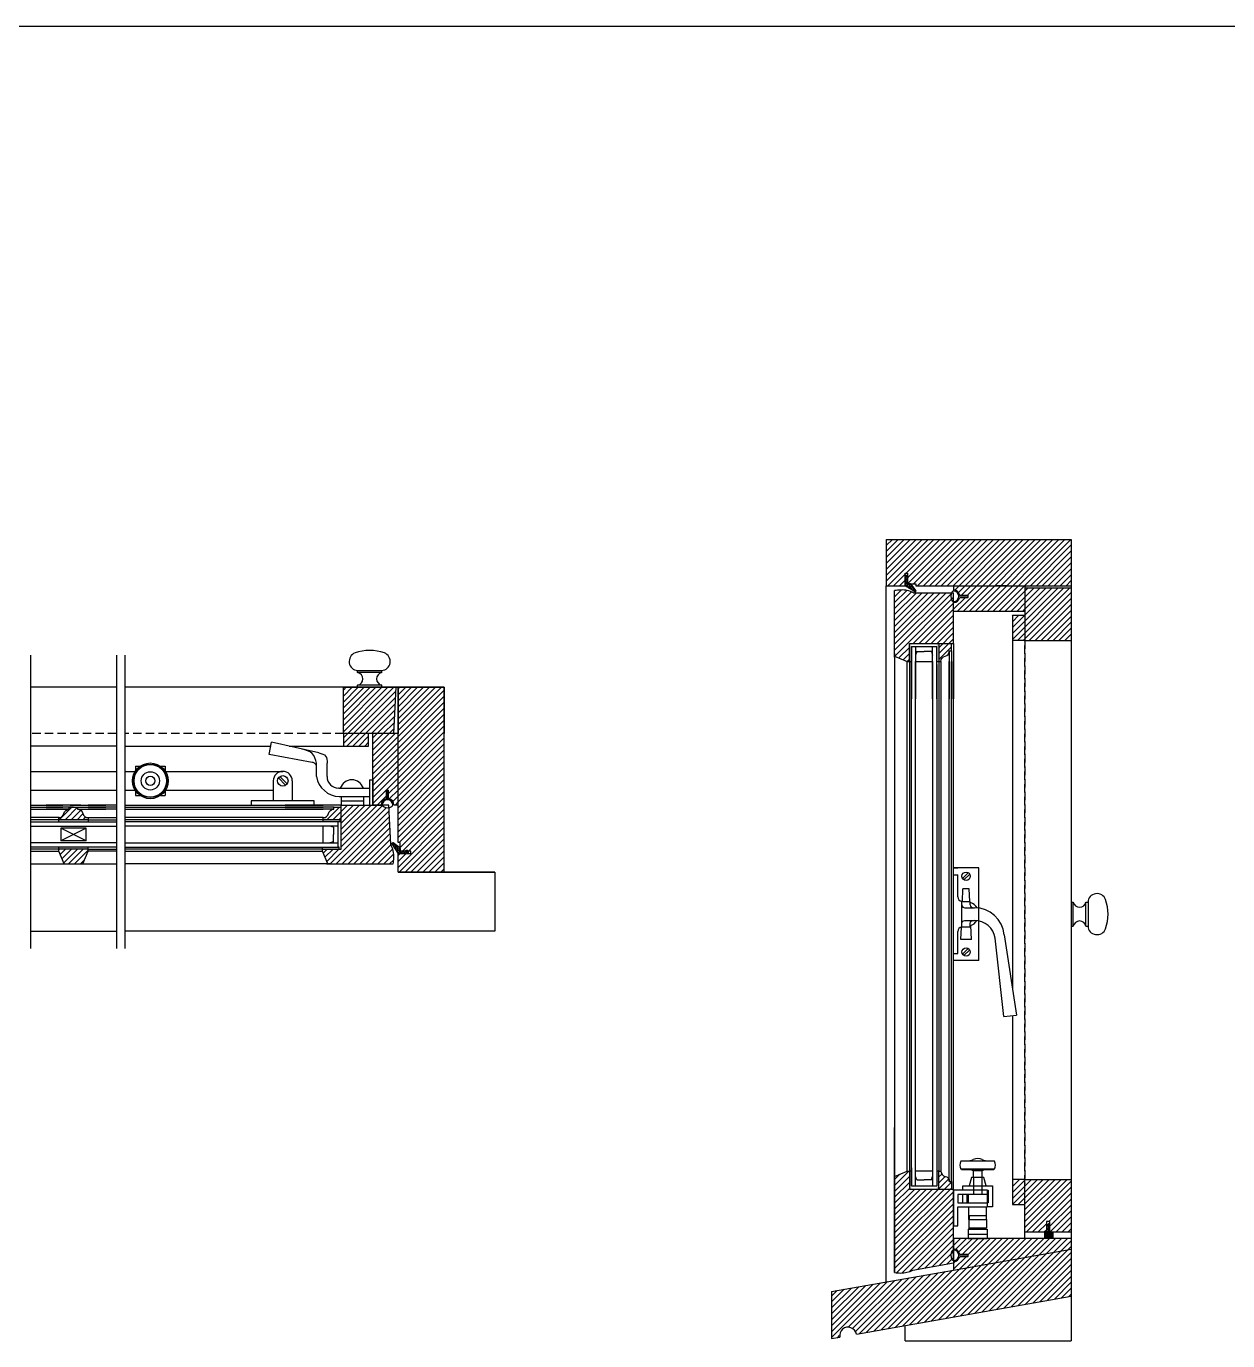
# Model space of a CAD drawing. Header units: inches. Extents: x 1985 to 11287, y 379 to 3234.
# Drawn here: x 8955.67 to 8991.39, y 1518.22 to 1557.3 of the extents above; entities that cross this region are included whole.
import ezdxf

# ---------------------------------------------------------------- set-up
doc = ezdxf.new("R2010")
doc.units = ezdxf.units.IN
doc.header["$MEASUREMENT"] = 0
doc.linetypes.add('HIDDEN', pattern=[0.375, 0.25, -0.125])
for name, color, linetype in [('glass 99', 6, 'CONTINUOUS'), ('glazing tape 99', 7, 'CONTINUOUS'), ('hardware 99', 94, 'CONTINUOUS'), ('hatch 99', 1, 'CONTINUOUS'), ('screen 99', 4, 'CONTINUOUS'), ('separation 99', 3, 'CONTINUOUS'), ('weatherstripping 99', 5, 'CONTINUOUS'), ('wood detail 99', 7, 'CONTINUOUS')]:
    doc.layers.add(name, color=color, linetype=linetype)
pattern_1 = [(45, (8568.73304, 1927.68147), (-0.088388348, 0.088388348), [])]

msp = doc.modelspace()

# ---------------------------------------------------------------- hatches: boundary and pattern name
at = {"layer": 'glazing tape 99'}
h = msp.add_hatch(color=256, dxfattribs=at)
h.paths.add_polyline_path([(8981.984291, 1538.415804), (8981.921791, 1538.415804), (8981.921791, 1538.951518), (8981.984291, 1538.951518)])
h.paths.add_polyline_path([(8982.796791, 1538.415804), (8982.734291, 1538.415804), (8982.734291, 1538.951518), (8982.796791, 1538.951518)])
h = msp.add_hatch(color=256, dxfattribs=at)
h.paths.add_polyline_path([(8957.505814, 1533.710935), (8956.630814, 1533.710935), (8956.630814, 1533.648435), (8957.505814, 1533.648435)])
h.paths.add_polyline_path([(8957.505814, 1532.898435), (8956.630814, 1532.898435), (8956.630814, 1532.835935), (8957.505814, 1532.835935)])
h = msp.add_hatch(color=256, dxfattribs=at)
h.paths.add_polyline_path([(8964.995627, 1533.710935), (8964.495627, 1533.710935), (8964.495627, 1533.648435), (8964.937592, 1533.648435), (8964.995627, 1533.648435)])
h.paths.add_polyline_path([(8964.968827, 1532.898435), (8964.937592, 1532.898435), (8964.468827, 1532.898435), (8964.468827, 1532.835935), (8964.968827, 1532.835935)])
h = msp.add_hatch(color=256, dxfattribs=at)
h.paths.add_polyline_path([(8981.984291, 1523.265922), (8981.921791, 1523.265922), (8981.921791, 1522.730208), (8981.984291, 1522.730208)])
h.paths.add_polyline_path([(8982.796791, 1523.265922), (8982.734291, 1523.265922), (8982.734291, 1522.730208), (8982.796791, 1522.730208)])
at = {"layer": 'hatch 99'}
h = msp.add_hatch(dxfattribs=at)
h.set_pattern_fill('ANSI31', color=256, style=0)
h.set_pattern_definition(pattern_1)
h.paths.add_polyline_path([(8986.734291, 1542.040804), (8981.234291, 1542.040804), (8981.234291, 1540.665804), (8981.79684, 1540.665804), (8981.79684, 1541.040804), (8981.86684, 1541.040804), (8981.86684, 1540.728304), (8982.11684, 1540.728304), (8982.11684, 1540.665804), (8986.734291, 1540.665804)])
h.paths.add_polyline_path([(8985.359291, 1540.665804), (8983.234291, 1540.665804), (8983.234291, 1540.540804, -0.365977382), (8983.419169, 1540.384554), (8983.671791, 1540.384554), (8983.671791, 1540.322054), (8983.419169, 1540.322054, -0.365977382), (8983.234291, 1540.165804), (8983.234291, 1539.915804), (8985.359291, 1539.915804)])
h = msp.add_hatch(dxfattribs=at)
h.set_pattern_fill('ANSI31', color=256, style=0)
h.set_pattern_definition(pattern_1)
h.paths.add_polyline_path([(8983.234291, 1540.457113), (8982.046438, 1540.457113, 0.141972216), (8981.664095, 1540.539185, 0.035496617), (8981.484291, 1540.522118), (8981.484291, 1538.576518), (8981.859291, 1538.415804), (8981.921791, 1538.415804), (8981.921791, 1538.951518), (8983.234291, 1538.951518)])
h.paths.add_polyline_path([(8983.171791, 1538.951518), (8982.796791, 1538.951518), (8982.796791, 1538.415804), (8982.859291, 1538.415804, -0.375199902), (8982.984291, 1538.572054, 0.375199902), (8983.109291, 1538.728304), (8983.171791, 1538.728304)])
h = msp.add_hatch(dxfattribs=at)
h.set_pattern_fill('ANSI31', color=256, style=0)
h.set_pattern_definition(pattern_1)
h.paths.add_polyline_path([(8986.734291, 1540.603304), (8985.359291, 1540.603304), (8985.359291, 1539.040804), (8986.734291, 1539.040804)])
h.paths.add_polyline_path([(8985.359291, 1539.790804), (8984.984291, 1539.790804), (8984.984291, 1539.040804), (8985.359291, 1539.040804)])
h = msp.add_hatch(dxfattribs=at)
h.set_pattern_fill('ANSI31', color=256, style=0)
h.set_pattern_definition(pattern_1)
h.paths.add_polyline_path([(8966.65764, 1537.648435), (8965.095127, 1537.648435), (8965.095127, 1536.273435), (8966.58558, 1536.273435)])
h.paths.add_polyline_path([(8965.845127, 1536.273435), (8965.095127, 1536.273435), (8965.095127, 1535.898435), (8965.845127, 1535.898435)])
h = msp.add_hatch(dxfattribs=at)
h.set_pattern_fill('ANSI31', color=256, style=0)
h.set_pattern_definition(pattern_1)
h.paths.add_polyline_path([(8968.095127, 1537.648435), (8966.720127, 1537.648435), (8966.720127, 1533.030935), (8966.782627, 1533.030935), (8966.782627, 1532.780935), (8967.095127, 1532.780935), (8967.095127, 1532.710935), (8966.720127, 1532.710935), (8966.720127, 1532.148435), (8968.095127, 1532.148435)])
h = msp.add_hatch(dxfattribs=at)
h.set_pattern_fill('ANSI31', color=256, style=0)
h.set_pattern_definition(pattern_1)
h.paths.add_polyline_path([(8966.720127, 1536.273435), (8965.970127, 1536.273435), (8965.970127, 1534.148435), (8966.220127, 1534.148435, -0.365977382), (8966.376377, 1534.333313), (8966.376377, 1534.585935), (8966.438877, 1534.585935), (8966.438877, 1534.333313, -0.365977382), (8966.595127, 1534.148435), (8966.720127, 1534.148435)])
h.paths.add_polyline_path([(8966.446593, 1534.070878, -0.171283371), (8966.282963, 1534.101123, -0.239084783), (8966.252007, 1534.148435), (8965.970127, 1534.148435), (8965.031342, 1534.148435), (8965.031342, 1532.835935), (8964.468827, 1532.835935), (8964.468827, 1532.773435), (8964.629542, 1532.398435), (8964.709899, 1532.398435), (8966.576442, 1532.398435, 0.035496617), (8966.593508, 1532.57824, 0.147501808), (8966.504082, 1532.973906)])
h.paths.add_polyline_path([(8965.031342, 1534.085935), (8964.808127, 1534.085935), (8964.808127, 1534.023435), (8964.795005, 1534.023435, 0.350781059), (8964.651877, 1533.898435, -0.375199902), (8964.495627, 1533.773435), (8964.495627, 1533.710935), (8965.031342, 1533.710935)], flags=17)
h = msp.add_hatch(dxfattribs=at)
h.set_pattern_fill('ANSI31', color=256, style=0)
h.set_pattern_definition(pattern_1)
h.paths.add_polyline_path([(8957.349564, 1533.898435, 0.350781059), (8957.206436, 1534.023435), (8957.193314, 1534.023435), (8957.193314, 1534.085935), (8956.943314, 1534.085935), (8956.943314, 1534.023435), (8956.930192, 1534.023435, 0.350781059), (8956.787064, 1533.898435, -0.375199902), (8956.630814, 1533.773435), (8956.630814, 1533.710935), (8956.755814, 1533.710935), (8957.505814, 1533.710935), (8957.505814, 1533.773435, -0.375199902)])
h.paths.add_polyline_path([(8957.505814, 1532.773435), (8957.505814, 1532.835935), (8956.630814, 1532.835935), (8956.630814, 1532.773435), (8956.791528, 1532.398435), (8957.3451, 1532.398435)])
h = msp.add_hatch(dxfattribs=at)
h.set_pattern_fill('ANSI31', color=256, style=0)
h.set_pattern_definition(pattern_1)
h.paths.add_polyline_path([(8983.171791, 1522.953422), (8983.109291, 1522.953422), (8983.109291, 1522.966545, 0.350781055), (8982.984291, 1523.109672, -0.375199902), (8982.859291, 1523.265922), (8982.796791, 1523.265922), (8982.796791, 1522.730208), (8983.171791, 1522.730208)])
h.paths.add_polyline_path([(8983.234291, 1522.730208), (8981.921791, 1522.730208), (8981.921791, 1523.265922), (8981.859291, 1523.265922), (8981.484291, 1523.105208), (8981.484291, 1523.024851), (8981.484291, 1520.252166, 0.035496617), (8981.664095, 1520.2351, 0.12567906), (8982.027071, 1520.324714), (8983.234291, 1520.537579), (8983.234291, 1521.26197)])
h.paths.add_polyline_path([(8986.734291, 1520.941597), (8986.734291, 1521.26197), (8983.234291, 1521.26197), (8983.234291, 1520.94947, -0.365977382), (8983.419169, 1520.79322), (8983.671791, 1520.79322), (8983.671791, 1520.73072), (8983.419169, 1520.73072, -0.365977382), (8983.234291, 1520.57447), (8983.234291, 1520.324453)])
h.paths.add_polyline_path([(8985.359291, 1523.018055), (8984.984291, 1523.018055), (8984.984291, 1522.268055), (8985.359291, 1522.268055)])
h.paths.add_polyline_path([(8986.734291, 1523.018055), (8985.359291, 1523.018055), (8985.359291, 1521.455555), (8985.998907, 1521.455555), (8985.998907, 1521.768051), (8986.092907, 1521.768051), (8986.092907, 1521.455555), (8986.734291, 1521.455555)])
h.paths.add_polyline_path([(8986.734291, 1520.941597), (8983.234291, 1520.324453), (8979.609291, 1519.685268), (8979.609291, 1518.289056), (8979.853352, 1518.332091, -1), (8980.345756, 1518.418915), (8986.734291, 1519.545386)])
at = {"layer": 'weatherstripping 99'}
h = msp.add_hatch(dxfattribs=at)
h.set_pattern_fill('HONEY', color=256, scale=0.25, angle=-90, style=0)
h.set_pattern_definition([(90, (8722.315496, 1119.951354), (0.0270632938, 0.046875), [0.03125, -0.0625]), (330, (8722.315496, 1119.951354), (0.027063294, -0.0468749999), [0.03125, -0.0625]), (30, (8722.315496, 1119.951354), (0.0541265877, 1e-10), [-0.0625, 0.03125])])
h.paths.add_polyline_path([(8981.957644, 1540.722079, 0.232445164), (8981.944977, 1540.728304), (8981.87534, 1540.728304, -0.414213562), (8981.85934, 1540.744304), (8981.85934, 1540.861304), (8981.89084, 1540.934347), (8981.831966, 1540.975426, 0.153488459), (8981.82281, 1540.978304), (8981.81284, 1540.978304, 0.414213562), (8981.79684, 1540.962304), (8981.79684, 1540.674577, 0.256161577), (8981.804237, 1540.661087), (8982.080008, 1540.485213, 0.35180203), (8982.099925, 1540.487389), (8982.111891, 1540.499355, 0.377155593), (8982.113244, 1540.520444)])
h = msp.add_hatch(dxfattribs=at)
h.set_pattern_fill('HONEY', color=256, scale=0.25, style=0)
h.set_pattern_definition([(7e-15, (8546.005678, 1273.22959), (0.046875, 0.0270632938), [0.03125, -0.0625]), (120, (8546.005678, 1273.22959), (-0.0468749999, 0.027063294), [0.03125, -0.0625]), (60, (8546.005678, 1273.22959), (1e-10, 0.0541265877), [-0.0625, 0.03125])])
h.paths.add_polyline_path([(8966.776402, 1532.871739, -0.232445164), (8966.782627, 1532.859072), (8966.782627, 1532.789435, 0.414213562), (8966.798627, 1532.773435), (8966.915627, 1532.773435), (8966.988671, 1532.804935), (8967.029749, 1532.746061, -0.153488459), (8967.032627, 1532.736905), (8967.032627, 1532.726935, -0.414213562), (8967.016627, 1532.710935), (8966.7289, 1532.710935, -0.256161577), (8966.71541, 1532.718332), (8966.539536, 1532.994103, -0.35180203), (8966.541712, 1533.01402), (8966.553678, 1533.025986, -0.377155593), (8966.574767, 1533.027339)])
msp.add_hatch(color=256, dxfattribs=at).paths.add_polyline_path([(8985.936407, 1521.424551), (8985.936407, 1521.455524), (8986.031928, 1521.455543), (8986.061655, 1521.489133), (8986.061655, 1521.548926), (8985.999407, 1521.50539), (8985.999407, 1521.533687), (8986.061655, 1521.577223), (8986.061655, 1521.656112), (8985.999407, 1521.612576), (8985.999407, 1521.640873), (8986.078155, 1521.707397), (8986.092907, 1521.707397), (8986.092907, 1521.455555), (8986.186407, 1521.455573), (8986.186407, 1521.424551)])
h = msp.add_hatch(dxfattribs=at)
h.set_pattern_fill('ANSI36', color=256, scale=0.125, angle=405, style=0)
h.set_pattern_definition([(270, (10576.158359, 1333.632142), (-0.015625, -0.02734375), [0.0390625, -0.0078125, 0, -0.0078125])])
h.paths.add_polyline_path([(8985.936407, 1521.270111), (8985.936407, 1521.424551), (8986.186407, 1521.424551), (8986.186407, 1521.257009)])

# ---------------------------------------------------------------- linework, layer by layer
at = {"layer": 'glass 99'}
for p, q in [((8981.984291, 1538.857768), (8981.984291, 1537.308686)), ((8981.984291, 1538.322054), (8981.984291, 1538.857768)), ((8981.984291, 1538.857768), (8982.734291, 1538.857768)), ((8982.109291, 1538.857768), (8982.109291, 1537.308686)), ((8982.609291, 1537.308686), (8982.609291, 1538.857768)), ((8982.734291, 1537.308686), (8982.734291, 1538.857768)), ((8982.139283, 1538.715899), (8982.109291, 1538.608116)), ((8982.139283, 1538.715899), (8982.359291, 1538.715899)), ((8982.5793, 1538.715899), (8982.359291, 1538.715899)), ((8982.5793, 1538.715899), (8982.609291, 1538.608116)), ((8981.984291, 1522.823958), (8981.984291, 1538.322054)), ((8982.109291, 1522.823958), (8982.109291, 1538.415804)), ((8982.109291, 1538.415804), (8982.609291, 1538.415804)), ((8982.609291, 1538.415804), (8982.609291, 1522.823958)), ((8982.734291, 1538.322054), (8982.734291, 1522.823958)), ((8981.984291, 1523.359672), (8981.984291, 1522.823958)), ((8982.609291, 1523.265922), (8982.109291, 1523.265922)), ((8981.984291, 1522.823958), (8982.734291, 1522.823958)), ((8982.139283, 1523.001542), (8982.109291, 1523.109325)), ((8982.139283, 1523.001542), (8982.359291, 1523.001542)), ((8982.5793, 1523.001542), (8982.359291, 1523.001542)), ((8982.5793, 1523.001542), (8982.609291, 1523.109325))]:
    msp.add_line(p, q, dxfattribs=at)
at = {"layer": 'glass 99', "color": 6}
for p, q in [((8955.791457, 1533.648435), (8958.345171, 1533.648435)), ((8955.791457, 1533.523435), (8958.345171, 1533.523435)), ((8957.443314, 1533.460935), (8956.693314, 1533.085935)), ((8957.443314, 1533.085935), (8956.693314, 1533.460935)), ((8957.443314, 1533.460935), (8956.693314, 1533.460935)), ((8956.693314, 1533.460935), (8956.693314, 1533.085935)), ((8957.443314, 1533.085935), (8957.443314, 1533.460935)), ((8964.937592, 1533.648435), (8958.595171, 1533.648435)), ((8964.937592, 1533.523435), (8958.595171, 1533.523435)), ((8964.495627, 1533.023435), (8964.495627, 1533.523435)), ((8964.795722, 1533.493444), (8964.687939, 1533.523435)), ((8964.795722, 1533.493444), (8964.795722, 1533.273435)), ((8964.937592, 1532.898435), (8964.937592, 1533.648435)), ((8958.345171, 1533.023435), (8955.791457, 1533.023435)), ((8957.443314, 1533.085935), (8956.693314, 1533.085935)), ((8958.595171, 1533.023435), (8964.937592, 1533.023435)), ((8964.795722, 1533.053427), (8964.687939, 1533.023435)), ((8964.795722, 1533.053427), (8964.795722, 1533.273435)), ((8958.345171, 1532.898435), (8955.791457, 1532.898435)), ((8958.595171, 1532.898435), (8964.937592, 1532.898435))]:
    msp.add_line(p, q, dxfattribs=at)
at = {"layer": 'hardware 99', "color": 94}
for p, q in [((8965.517034, 1538.148435), (8966.235734, 1538.148435)), ((8965.517034, 1538.085935), (8965.517034, 1538.148435)), ((8966.235734, 1538.085935), (8965.517034, 1538.085935)), ((8966.235734, 1538.085935), (8966.235734, 1538.148435)), ((8966.235734, 1537.710935), (8965.517034, 1537.710935)), ((8965.517034, 1537.648435), (8965.517034, 1537.710935)), ((8966.235734, 1537.648435), (8966.235734, 1537.710935)), ((8962.889537, 1535.648435), (8962.957143, 1536.017291)), ((8964.366198, 1535.699457), (8962.957143, 1536.017291)), ((8964.168966, 1535.413933), (8962.889537, 1535.648435)), ((8964.298592, 1534.992185), (8964.298592, 1535.390174)), ((8964.609715, 1534.992185), (8964.609715, 1535.390174)), ((8955.791457, 1535.148435), (8958.345171, 1535.148435)), ((8958.595171, 1535.148435), (8958.903307, 1535.148435)), ((8958.916501, 1535.304685), (8959.052636, 1535.304685)), ((8958.916501, 1535.304685), (8958.916501, 1535.16855)), ((8959.655365, 1535.304685), (8959.791501, 1535.304685)), ((8959.791501, 1535.304685), (8959.791501, 1535.16855)), ((8959.804694, 1535.148435), (8963.291501, 1535.148435)), ((8963.16115, 1534.953342), (8963.377657, 1534.736835)), ((8963.205344, 1534.997536), (8963.421851, 1534.781029)), ((8955.791457, 1534.585935), (8958.345171, 1534.585935)), ((8958.595171, 1534.585935), (8958.903307, 1534.585935)), ((8958.916501, 1534.565821), (8958.916501, 1534.429685)), ((8959.791501, 1534.565821), (8959.791501, 1534.429685)), ((8959.804694, 1534.585935), (8963.010251, 1534.585935)), ((8963.010251, 1534.867185), (8963.010251, 1534.273435)), ((8963.572751, 1534.867185), (8963.572751, 1534.273435)), ((8964.970092, 1534.648435), (8964.953465, 1534.648435)), ((8964.970092, 1534.648435), (8965.870127, 1534.648435)), ((8965.870127, 1534.898435), (8965.970127, 1534.898435)), ((8965.870127, 1534.898435), (8965.870127, 1534.148435)), ((8965.970127, 1534.898435), (8965.970127, 1534.148435)), ((8958.916501, 1534.429685), (8959.052636, 1534.429685)), ((8959.655365, 1534.429685), (8959.791501, 1534.429685)), ((8964.970092, 1534.398435), (8965.870127, 1534.398435)), ((8965.031171, 1534.398435), (8965.031342, 1534.148435)), ((8965.031256, 1534.273435), (8965.688842, 1534.273435)), ((8965.031342, 1534.148435), (8965.688842, 1534.148435)), ((8965.688842, 1534.398435), (8965.688842, 1534.148435)), ((8965.870127, 1534.148435), (8965.970127, 1534.148435)), ((8983.234291, 1529.5294), (8983.234291, 1532.2794)), ((8983.984291, 1532.2794), (8983.234291, 1532.2794)), ((8983.234291, 1532.2794), (8983.359291, 1532.2794)), ((8983.984291, 1529.5294), (8983.984291, 1532.2794)), ((8983.234291, 1532.0759), (8983.359291, 1532.0759)), ((8983.359291, 1531.4199), (8983.359291, 1532.0759)), ((8983.672776, 1532.137079), (8983.501613, 1531.965915)), ((8983.71697, 1532.092884), (8983.545807, 1531.921721)), ((8983.500104, 1531.2794), (8983.515791, 1531.6544)), ((8983.702791, 1531.6544), (8983.515791, 1531.6544)), ((8983.718479, 1531.2794), (8983.702791, 1531.6544)), ((8983.484291, 1530.5139), (8983.484291, 1531.2949)), ((8983.484291, 1531.2794), (8983.734291, 1531.2794)), ((8983.572684, 1531.0919), (8983.859291, 1531.0919)), ((8983.734291, 1531.180781), (8983.734291, 1531.2794)), ((8986.734291, 1531.26375), (8986.796791, 1531.26375)), ((8986.796791, 1530.54505), (8986.796791, 1531.26375)), ((8987.171791, 1530.54505), (8987.171791, 1531.26375)), ((8987.171791, 1531.26375), (8987.234291, 1531.26375)), ((8987.234291, 1531.26375), (8987.234291, 1530.54505)), ((8983.572684, 1530.7169), (8983.859291, 1530.7169)), ((8983.734291, 1530.5294), (8983.734291, 1530.628019)), ((8983.359291, 1529.7329), (8983.359291, 1530.3889)), ((8983.453041, 1530.1544), (8983.468036, 1530.512838)), ((8983.484291, 1530.5294), (8983.734291, 1530.5294)), ((8983.765541, 1530.1544), (8983.748343, 1530.565522)), ((8984.742626, 1530.292512), (8985.109291, 1527.899804)), ((8986.734291, 1530.54505), (8986.796791, 1530.54505)), ((8987.171791, 1530.54505), (8987.234291, 1530.54505)), ((8983.765541, 1530.1544), (8983.453041, 1530.1544)), ((8983.672776, 1529.887079), (8983.501613, 1529.715915)), ((8983.71697, 1529.842884), (8983.545807, 1529.671721)), ((8984.734291, 1527.859451), (8984.47603, 1530.193185)), ((8983.234291, 1529.7329), (8983.359291, 1529.7329)), ((8983.984291, 1529.5294), (8983.234291, 1529.5294)), ((8984.734291, 1527.859451), (8985.109291, 1527.899804)), ((8984.453041, 1523.558845), (8983.453041, 1523.558845)), ((8984.453041, 1523.32447), (8983.453041, 1523.32447)), ((8983.468666, 1523.57447), (8984.437416, 1523.57447)), ((8983.468666, 1523.57447), (8983.468666, 1523.558845)), ((8983.468666, 1523.308845), (8983.468666, 1523.32447)), ((8983.468666, 1523.308845), (8984.437416, 1523.308845)), ((8984.089257, 1523.277595), (8983.816826, 1523.277595)), ((8984.437416, 1523.57447), (8984.437416, 1523.558845)), ((8984.437416, 1523.308845), (8984.437416, 1523.32447)), ((8983.828041, 1523.07447), (8983.828041, 1522.57447)), ((8984.078041, 1523.07447), (8984.078041, 1522.57447)), ((8983.359291, 1522.69947), (8983.234291, 1522.69947)), ((8984.234291, 1522.69947), (8983.359291, 1522.69947)), ((8984.234291, 1522.57447), (8983.359291, 1522.57447)), ((8983.671791, 1522.57447), (8983.671791, 1522.32447)), ((8984.234291, 1522.69947), (8984.234291, 1522.57447)), ((8984.234291, 1522.57447), (8984.234291, 1522.32447)), ((8983.359291, 1522.19947), (8984.234291, 1522.19947)), ((8983.687416, 1521.82447), (8983.687416, 1522.19947)), ((8984.218666, 1521.82447), (8984.218666, 1522.19947)), ((8984.234291, 1522.32447), (8984.234291, 1522.19947)), ((8983.687416, 1521.82447), (8984.218666, 1521.82447)), ((8983.687416, 1521.82447), (8983.687416, 1521.57447)), ((8983.703041, 1521.94947), (8984.203041, 1521.94947)), ((8983.703041, 1521.94947), (8983.703041, 1521.82447)), ((8984.203041, 1521.94947), (8984.203041, 1521.82447)), ((8984.218666, 1521.82447), (8984.218666, 1521.57447)), ((8983.671791, 1521.54322), (8984.234291, 1521.54322)), ((8983.671791, 1521.54322), (8983.671791, 1521.26197)), ((8983.671791, 1521.38697), (8984.234291, 1521.38697)), ((8983.671791, 1521.26197), (8984.234291, 1521.26197)), ((8983.687416, 1521.57447), (8984.218666, 1521.57447)), ((8983.703041, 1521.54322), (8983.703041, 1521.57447)), ((8984.203041, 1521.54322), (8984.203041, 1521.57447)), ((8984.234291, 1521.54322), (8984.234291, 1521.26197))]:
    msp.add_line(p, q, dxfattribs=at)
msp.add_lwpolyline([(8962.354001, 1534.148435), (8964.229001, 1534.148435), (8964.229001, 1534.273435), (8962.354001, 1534.273435)], close=True, dxfattribs=at)
for points in [[(8983.828041, 1523.07447), (8983.828041, 1523.277595)], [(8984.078041, 1523.277595), (8984.078041, 1523.07447)], [(8983.515541, 1522.69947), (8983.515541, 1522.82447), (8984.390541, 1522.82447), (8984.390541, 1522.19947), (8984.234291, 1522.19947)], [(8984.203041, 1522.82447), (8984.140541, 1523.07447), (8983.765541, 1523.07447), (8983.703041, 1522.82447)], [(8984.234291, 1522.69947), (8983.234291, 1522.69947), (8983.234291, 1521.63697), (8983.359291, 1521.63697), (8983.359291, 1522.19947)], [(8983.359291, 1522.57447), (8983.359291, 1522.32447), (8984.234291, 1522.32447)], [(8983.515541, 1522.32447), (8983.515541, 1522.57447)], [(8983.671791, 1522.32447), (8983.640541, 1522.32447), (8983.640541, 1522.57447)], [(8984.234291, 1522.69947), (8984.265541, 1522.69947), (8984.265541, 1522.32447), (8984.234291, 1522.32447)]]:
    msp.add_lwpolyline(points, dxfattribs=at)
for centre, radius in [((8959.354001, 1534.867185), 0.53125), ((8959.354001, 1534.867185), 0.5), ((8959.354001, 1534.867185), 0.484375), ((8959.354001, 1534.867185), 0.272431), ((8959.354001, 1534.867185), 0.136216), ((8963.291501, 1534.867185), 0.15625), ((8983.609291, 1532.0294), 0.125), ((8983.609291, 1529.7794), 0.125)]:
    msp.add_circle(centre, radius, dxfattribs=at)
for centre, radius, start, end in [((8965.876383, 1537.421123), 1.321014, 70.7339512, 109.2685604), ((8965.482659, 1537.898435), 0.190625, 280.3888578, 79.6111422), ((8966.270109, 1537.898435), 0.190625, 100.3888578, 259.6111422), ((8963.291501, 1534.867185), 0.28125, 0, 180), ((8964.998779, 1535.10747), 0.709615, 189.3497841, 267.6830588), ((8964.953465, 1534.992185), 0.34375, 180, 270), ((8965.345092, 1534.537107), 0.361328, 17.9452532, 162.0547468), ((8983.484291, 1531.4199), 0.125, 180, 270), ((8983.622963, 1530.9044), 0.361328, 30.749776, 72.0547468), ((8983.866228, 1530.211823), 0.880105, 5.2603349, 90.4515891), ((8986.984291, 1531.298125), 0.190625, 190.3888578, 349.6111422), ((8986.506978, 1530.9044), 1.321014, 340.7339512, 19.2685604), ((8983.622963, 1530.9044), 0.361328, 287.9452532, 328.0055178), ((8983.859291, 1530.0919), 0.625, 9.3262499, 90), ((8986.984291, 1530.510675), 0.190625, 10.3888578, 169.6111422), ((8983.484291, 1530.3889), 0.125, 90, 180), ((8983.68061, 1523.88697), 0.3125, 270, 295.8419328), ((8983.953041, 1523.32447), 0.3125, 64.1580672, 115.8419328), ((8984.225472, 1523.88697), 0.3125, 244.1580672, 270), ((8983.657143, 1523.441658), 0.235352, 150.1371656, 209.8628344), ((8983.68061, 1522.996345), 0.3125, 64.1580672, 90), ((8984.225472, 1522.996345), 0.3125, 90, 115.8419328), ((8984.24894, 1523.441658), 0.235352, 330.1371656, 29.8628344)]:
    msp.add_arc(centre, radius, start, end, dxfattribs=at)
for centre, major_axis, start_param, end_param in [((8965.517034, 1538.414685), (0, 0.26625), 0.311326957, 3.141592654), ((8966.235734, 1538.414685), (0, 0.26625), 3.141592654, 5.972092722), ((8987.500541, 1531.26375), (-0.26625, 0), 3.45291961, 6.283185307), ((8987.500541, 1530.54505), (-0.26625, 0), 0, 2.830500068)]:
    msp.add_ellipse(centre, major_axis=major_axis, ratio=0.938967136, start_param=start_param, end_param=end_param, dxfattribs=at)
for points in [[(8964.298592, 1535.390174), (8964.167057, 1535.681013), (8963.862724, 1535.813023)], [(8964.366198, 1535.699457), (8964.565657, 1535.604673), (8964.609715, 1535.390174)], [(8964.298592, 1535.280969), (8964.257912, 1535.377595), (8964.168966, 1535.413933)], [(8983.484291, 1531.180781), (8983.512892, 1531.113806), (8983.572684, 1531.0919)], [(8983.734291, 1531.180781), (8983.762892, 1531.113806), (8983.822684, 1531.0919)], [(8983.484291, 1530.628019), (8983.512892, 1530.694994), (8983.572684, 1530.7169)], [(8983.734291, 1530.628019), (8983.762892, 1530.694994), (8983.822684, 1530.7169)]]:
    msp.add_spline(points, degree=3, dxfattribs=at)
at = {"layer": 'screen 99', "color": 4, "linetype": 'HIDDEN'}
for p, q in [((8985.359291, 1522.893055), (8985.359291, 1539.040804)), ((8985.359291, 1539.040804), (8985.359291, 1522.893055)), ((8958.345171, 1536.273435), (8955.791457, 1536.273435)), ((8965.095127, 1536.273435), (8958.595171, 1536.273435))]:
    msp.add_line(p, q, dxfattribs=at)
at = {"layer": 'separation 99'}
msp.add_line((8912.617716, 1557.299249), (9066.39145, 1557.299249), dxfattribs=at)
at = {"layer": 'weatherstripping 99'}
for p, q in [((8981.79684, 1540.962304), (8981.79684, 1540.674577)), ((8981.81284, 1540.978304), (8981.82281, 1540.978304)), ((8981.831966, 1540.975426), (8981.89084, 1540.934347)), ((8981.89084, 1540.934347), (8981.85934, 1540.861304)), ((8981.85934, 1540.861304), (8981.85934, 1540.744304)), ((8982.080008, 1540.485213), (8981.804237, 1540.661087)), ((8981.944977, 1540.728304), (8981.87534, 1540.728304)), ((8981.957644, 1540.722079), (8982.113244, 1540.520444)), ((8982.099925, 1540.487389), (8982.111891, 1540.499355)), ((8983.671791, 1540.353304), (8983.390541, 1540.353304)), ((8966.407627, 1534.585935), (8966.407627, 1534.304685)), ((8966.539536, 1532.994103), (8966.71541, 1532.718332)), ((8966.541712, 1533.01402), (8966.553678, 1533.025986)), ((8966.776402, 1532.871739), (8966.574767, 1533.027339)), ((8967.016627, 1532.710935), (8966.7289, 1532.710935)), ((8966.782627, 1532.859072), (8966.782627, 1532.789435)), ((8966.915627, 1532.773435), (8966.798627, 1532.773435)), ((8966.988671, 1532.804935), (8966.915627, 1532.773435)), ((8967.029749, 1532.746061), (8966.988671, 1532.804935)), ((8967.032627, 1532.726935), (8967.032627, 1532.736905)), ((8986.078155, 1521.707397), (8985.999407, 1521.640873)), ((8986.061655, 1521.656112), (8985.999407, 1521.612576)), ((8985.999407, 1521.640873), (8985.999407, 1521.612576)), ((8986.061655, 1521.577223), (8986.061655, 1521.656112)), ((8986.078155, 1521.707397), (8986.092907, 1521.707397)), ((8986.092907, 1521.707397), (8986.078155, 1521.707397)), ((8986.092907, 1521.455555), (8986.092907, 1521.707397)), ((8985.936407, 1521.455524), (8986.031928, 1521.455543)), ((8985.936407, 1521.455524), (8985.936407, 1521.257009)), ((8986.186407, 1521.424551), (8985.936407, 1521.424551)), ((8986.186407, 1521.257009), (8985.936407, 1521.257009)), ((8986.061655, 1521.577223), (8985.999407, 1521.533687)), ((8986.061655, 1521.548926), (8985.999407, 1521.50539)), ((8985.999407, 1521.533687), (8985.999407, 1521.50539)), ((8986.031928, 1521.455543), (8986.061655, 1521.489133)), ((8986.061655, 1521.489133), (8986.061655, 1521.548926)), ((8986.092907, 1521.455555), (8986.186407, 1521.455573)), ((8986.186407, 1521.455573), (8986.186407, 1521.257009)), ((8983.671791, 1520.76197), (8983.390541, 1520.76197))]:
    msp.add_line(p, q, dxfattribs=at)
for centre, radius, start, end in [((8981.81284, 1540.962304), 0.016, 90, 180), ((8981.82281, 1540.962304), 0.016, 55.0954375, 90), ((8981.81284, 1540.674577), 0.016, 180, 237.4720979), ((8981.87534, 1540.744304), 0.016, 180, 270), ((8981.944977, 1540.712304), 0.016, 37.6569919, 90), ((8982.088611, 1540.498703), 0.016, 237.4720979, 315), ((8982.100577, 1540.510669), 0.016, 315, 37.6569919), ((8983.403679, 1540.353304), 0.25, 150.0887142, 209.9112858), ((8983.241154, 1540.446803), 0.0625, 85.8019524, 150.0887142), ((8983.234291, 1540.353304), 0.15625, 274.1980476, 85.8019524), ((8983.241154, 1540.259806), 0.0625, 209.9112858, 274.1980476), ((8966.314129, 1534.155298), 0.0625, 175.8019524, 240.0887142), ((8966.407627, 1534.148435), 0.15625, 4.1980476, 175.8019524), ((8966.501126, 1534.155298), 0.0625, 299.9112858, 4.1980476), ((8966.407627, 1534.317823), 0.25, 240.0887142, 299.9112858), ((8966.553026, 1533.002707), 0.016, 135, 212.5279021), ((8966.564992, 1533.014672), 0.016, 52.3430081, 135), ((8966.7289, 1532.726935), 0.016, 212.5279021, 270), ((8966.766627, 1532.859072), 0.016, 0, 52.3430081), ((8966.798627, 1532.789435), 0.016, 180, 270), ((8967.016627, 1532.726935), 0.016, 270, 0), ((8967.016627, 1532.736905), 0.016, 0, 34.9045625), ((8983.403679, 1520.76197), 0.25, 150.0887142, 209.9112858), ((8983.241154, 1520.855469), 0.0625, 85.8019524, 150.0887142), ((8983.234291, 1520.76197), 0.15625, 274.1980476, 85.8019524), ((8983.241154, 1520.668472), 0.0625, 209.9112858, 274.1980476)]:
    msp.add_arc(centre, radius, start, end, dxfattribs=at)
at = {"layer": 'wood detail 99'}
for p, q in [((8981.234291, 1542.040804), (8981.234291, 1540.665804)), ((8981.234291, 1542.040804), (8986.734291, 1542.040804)), ((8986.734291, 1542.040804), (8986.734291, 1540.665804)), ((8981.79684, 1540.665804), (8981.79684, 1541.040804)), ((8981.79684, 1541.040804), (8981.86684, 1541.040804)), ((8981.86684, 1541.040804), (8981.86684, 1540.728304)), ((8981.234291, 1519.971799), (8981.234291, 1540.665804)), ((8981.234291, 1540.665804), (8981.79684, 1540.665804)), ((8981.484291, 1538.540804), (8981.484291, 1540.522118)), ((8981.86684, 1540.728304), (8982.11684, 1540.728304)), ((8982.046438, 1540.457113), (8983.234291, 1540.457113)), ((8982.11684, 1540.728304), (8982.11684, 1540.665804)), ((8982.11684, 1540.665804), (8986.734291, 1540.665804)), ((8983.234291, 1540.665804), (8984.859291, 1540.665804)), ((8983.234291, 1540.665804), (8984.859291, 1540.665804)), ((8983.234291, 1540.665804), (8983.234291, 1540.540804)), ((8983.234291, 1538.951518), (8983.234291, 1540.457113)), ((8984.859291, 1540.665804), (8984.484291, 1540.665804)), ((8984.859291, 1540.665804), (8984.484291, 1540.665804)), ((8985.359291, 1540.665804), (8985.359291, 1539.915804)), ((8985.359291, 1540.665804), (8985.359291, 1539.040804)), ((8985.359291, 1540.603304), (8986.734291, 1540.603304)), ((8986.734291, 1540.665804), (8986.734291, 1518.222934)), ((8983.234291, 1539.915804), (8985.359291, 1539.915804)), ((8984.984291, 1539.790804), (8985.359291, 1539.790804)), ((8984.984291, 1539.790804), (8984.984291, 1528.715503)), ((8981.921791, 1538.415804), (8981.921791, 1538.951518)), ((8983.234291, 1538.951518), (8983.234291, 1537.308686)), ((8985.359291, 1539.040804), (8984.984291, 1539.040804)), ((8985.359291, 1539.040804), (8986.734291, 1539.040804)), ((8955.791457, 1538.607104), (8955.791457, 1529.886206)), ((8958.345171, 1538.607104), (8958.345171, 1529.886206)), ((8958.595171, 1538.607104), (8958.595171, 1529.886206)), ((8981.484291, 1538.656876), (8981.484291, 1537.308686)), ((8981.484291, 1538.540804), (8981.484291, 1523.105208)), ((8983.109291, 1538.728304), (8983.109291, 1537.308686)), ((8983.171791, 1538.728304), (8983.171791, 1537.308686)), ((8981.859291, 1523.265922), (8981.859291, 1538.415804)), ((8981.859291, 1538.415804), (8981.984291, 1538.415804)), ((8981.921791, 1538.415804), (8981.921791, 1523.265922)), ((8982.734291, 1538.415804), (8982.859291, 1538.415804)), ((8982.796791, 1538.415804), (8982.796791, 1523.265922)), ((8982.859291, 1538.415804), (8982.859291, 1523.265922)), ((8983.109291, 1522.953422), (8983.109291, 1538.415804)), ((8983.171791, 1522.953422), (8983.171791, 1538.415804)), ((8983.234291, 1522.730208), (8983.234291, 1538.415804)), ((8958.345171, 1537.648435), (8955.791457, 1537.648435)), ((8965.095127, 1537.648435), (8958.595171, 1537.648435)), ((8966.720127, 1537.648435), (8958.595171, 1537.648435)), ((8966.720127, 1537.648435), (8958.595171, 1537.648435)), ((8966.720127, 1537.648435), (8958.595171, 1537.648435)), ((8966.720127, 1537.648435), (8958.595171, 1537.648435)), ((8965.095127, 1537.648435), (8966.720127, 1537.648435)), ((8965.095127, 1536.273435), (8965.095127, 1537.648435)), ((8966.095127, 1537.648435), (8966.720127, 1537.648435)), ((8966.65764, 1537.648435), (8966.58558, 1536.273435)), ((8966.720127, 1537.648435), (8968.095127, 1537.648435)), ((8968.095127, 1537.648435), (8966.720127, 1537.648435)), ((8966.720127, 1537.648435), (8966.720127, 1536.273435)), ((8966.720127, 1533.030935), (8966.720127, 1537.648435)), ((8968.095127, 1532.148435), (8968.095127, 1537.648435)), ((8968.095127, 1537.648435), (8968.095127, 1536.273435)), ((8968.095127, 1532.593485), (8968.095127, 1537.648435)), ((8965.095127, 1536.273435), (8965.095127, 1535.898435)), ((8966.720127, 1536.273435), (8965.095127, 1536.273435)), ((8965.845127, 1535.898435), (8965.845127, 1536.273435)), ((8966.720127, 1536.273435), (8965.970127, 1536.273435)), ((8966.720127, 1536.273435), (8965.970127, 1536.273435)), ((8965.970127, 1534.148435), (8965.970127, 1536.273435)), ((8966.720127, 1536.273435), (8965.970127, 1536.273435)), ((8958.345171, 1535.898435), (8955.791457, 1535.898435)), ((8958.595171, 1535.898435), (8962.935358, 1535.898435)), ((8963.484065, 1535.898435), (8965.845127, 1535.898435)), ((8955.791457, 1534.148435), (8956.755814, 1534.148435)), ((8957.291528, 1534.148435), (8956.255396, 1534.148435)), ((8956.9701, 1534.148435), (8958.032632, 1534.148435)), ((8958.345171, 1534.148435), (8957.505814, 1534.148435)), ((8958.595171, 1534.148435), (8964.495627, 1534.148435)), ((8965.031342, 1534.148435), (8963.363009, 1534.148435)), ((8965.031342, 1532.835935), (8965.031342, 1534.148435)), ((8965.031342, 1534.148435), (8966.282627, 1534.148435)), ((8966.442528, 1534.148435), (8965.970127, 1534.148435)), ((8966.504082, 1532.973906), (8966.442528, 1534.148435)), ((8966.720127, 1534.148435), (8966.595127, 1534.148435)), ((8955.791457, 1534.085935), (8956.755814, 1534.085935)), ((8955.791457, 1534.023435), (8956.755814, 1534.023435)), ((8956.643936, 1533.773435), (8955.791457, 1533.773435)), ((8957.068314, 1534.085935), (8956.255396, 1534.085935)), ((8956.943314, 1534.023435), (8956.255396, 1534.023435)), ((8956.259457, 1534.023435), (8956.943314, 1534.023435)), ((8956.643936, 1533.773435), (8956.259457, 1533.773435)), ((8957.193314, 1534.085935), (8958.032632, 1534.085935)), ((8957.193314, 1534.023435), (8958.032632, 1534.023435)), ((8958.345171, 1534.085935), (8957.505814, 1534.085935)), ((8958.345171, 1534.023435), (8957.505814, 1534.023435)), ((8957.505814, 1533.773435), (8958.345171, 1533.773435)), ((8958.595171, 1534.085935), (8964.495627, 1534.085935)), ((8958.595171, 1534.023435), (8964.495627, 1534.023435)), ((8964.495627, 1533.773435), (8958.595171, 1533.773435)), ((8964.808127, 1534.085935), (8963.363009, 1534.085935)), ((8964.808127, 1534.023435), (8963.363009, 1534.023435)), ((8964.495627, 1533.648435), (8964.495627, 1533.773435)), ((8956.755814, 1533.710935), (8955.791457, 1533.710935)), ((8957.505814, 1533.710935), (8956.630814, 1533.710935)), ((8957.505814, 1533.710935), (8958.345171, 1533.710935)), ((8964.495627, 1533.710935), (8958.595171, 1533.710935)), ((8964.995627, 1533.648435), (8964.937592, 1533.648435)), ((8964.995627, 1533.648435), (8964.995627, 1533.710935)), ((8966.782627, 1533.030935), (8966.720127, 1533.030935)), ((8966.782627, 1532.780935), (8966.782627, 1533.030935)), ((8957.505814, 1532.835935), (8955.791457, 1532.835935)), ((8955.791457, 1532.773435), (8956.630814, 1532.773435)), ((8956.259457, 1532.773435), (8956.630814, 1532.773435)), ((8956.630814, 1532.835935), (8956.630814, 1532.898435)), ((8956.630814, 1532.773435), (8956.630814, 1532.835935)), ((8956.791528, 1532.398435), (8956.630814, 1532.773435)), ((8957.3451, 1532.398435), (8957.505814, 1532.773435)), ((8957.505814, 1532.835935), (8957.505814, 1532.898435)), ((8957.505814, 1532.835935), (8958.345171, 1532.835935)), ((8957.505814, 1532.773435), (8957.505814, 1532.835935)), ((8958.345171, 1532.773435), (8957.505814, 1532.773435)), ((8964.468827, 1532.835935), (8958.595171, 1532.835935)), ((8958.595171, 1532.773435), (8964.468827, 1532.773435)), ((8964.468827, 1532.773435), (8964.468827, 1532.898435)), ((8964.468827, 1532.835935), (8965.031342, 1532.835935)), ((8964.629542, 1532.398435), (8964.468827, 1532.773435)), ((8964.968827, 1532.898435), (8964.937592, 1532.898435)), ((8964.968827, 1532.835935), (8964.968827, 1532.898435)), ((8966.720127, 1532.148435), (8966.720127, 1532.710935)), ((8966.720127, 1532.148435), (8966.720127, 1532.710935)), ((8966.720127, 1532.710935), (8967.095127, 1532.710935)), ((8967.095127, 1532.780935), (8966.782627, 1532.780935)), ((8967.095127, 1532.710935), (8967.095127, 1532.780935)), ((8955.791457, 1532.398435), (8958.032632, 1532.398435)), ((8957.380814, 1532.398435), (8958.345171, 1532.398435)), ((8964.593827, 1532.398435), (8958.595171, 1532.398435)), ((8964.709899, 1532.398435), (8963.363009, 1532.398435)), ((8964.593827, 1532.398435), (8966.576715, 1532.398435)), ((8966.720127, 1532.148435), (8966.720127, 1532.523485)), ((8966.720127, 1532.148435), (8968.095127, 1532.148435)), ((8968.095127, 1532.148435), (8966.720127, 1532.148435)), ((8967.595127, 1532.148435), (8969.595127, 1532.148435)), ((8969.595127, 1532.148435), (8968.067607, 1532.148435)), ((8968.067607, 1532.148435), (8969.595127, 1532.148435)), ((8968.067607, 1532.148435), (8969.595127, 1532.148435)), ((8968.095127, 1532.148435), (8969.595127, 1532.148435)), ((8968.095127, 1532.148435), (8969.595127, 1532.148435)), ((8969.595127, 1532.148435), (8969.595127, 1530.898435)), ((8969.595127, 1532.148435), (8969.595127, 1530.398435)), ((8955.791457, 1530.398435), (8958.345171, 1530.398435)), ((8969.595127, 1530.398435), (8958.595171, 1530.398435)), ((8984.984291, 1527.886353), (8984.984291, 1523.748033)), ((8981.484291, 1523.024851), (8981.484291, 1524.564341)), ((8984.984291, 1523.748033), (8984.984291, 1522.268055)), ((8981.859291, 1523.265922), (8981.921791, 1523.265922)), ((8981.984291, 1523.265922), (8981.921791, 1523.265922)), ((8981.921791, 1523.265922), (8981.921791, 1522.730208)), ((8982.796791, 1523.265922), (8982.734291, 1523.265922)), ((8981.484291, 1523.147076), (8981.484291, 1520.252166)), ((8981.484291, 1520.252166), (8981.484291, 1523.147076)), ((8985.359291, 1523.018055), (8984.984291, 1523.018055)), ((8985.359291, 1521.268055), (8985.359291, 1523.018055)), ((8985.359291, 1523.018055), (8986.734291, 1523.018055)), ((8985.359291, 1521.268055), (8985.359291, 1522.893055)), ((8983.234291, 1520.6481), (8983.234291, 1522.730208)), ((8983.234291, 1522.38697), (8983.234291, 1522.57447)), ((8984.984291, 1522.268055), (8985.359291, 1522.268055)), ((8985.998907, 1521.768051), (8985.998907, 1521.455555)), ((8986.092907, 1521.768051), (8986.092907, 1521.455555)), ((8986.092907, 1521.457397), (8986.092907, 1521.707397)), ((8983.234291, 1521.26197), (8983.234291, 1520.324453)), ((8986.734291, 1521.26197), (8983.234291, 1521.26197)), ((8984.859291, 1521.26197), (8984.234291, 1521.26197)), ((8985.359291, 1521.455555), (8985.998907, 1521.455555)), ((8986.092907, 1521.455555), (8986.734291, 1521.455555)), ((8983.234291, 1520.324453), (8986.734291, 1520.941597)), ((8982.027071, 1520.324714), (8983.234291, 1520.537579)), ((8979.609291, 1519.685268), (8983.234291, 1520.324453)), ((8979.609291, 1519.685268), (8979.609291, 1518.289056)), ((8980.345756, 1518.418915), (8986.734291, 1519.545386)), ((8981.796791, 1518.222934), (8981.796791, 1518.674771)), ((8979.609291, 1518.289056), (8979.853352, 1518.332091)), ((8981.796791, 1518.222934), (8986.734291, 1518.222934))]:
    msp.add_line(p, q, dxfattribs=at)
at = {"layer": 'wood detail 99', "color": 7}
for p, q in [((8983.419169, 1540.384554), (8983.671791, 1540.384554)), ((8983.419169, 1540.322054), (8983.671791, 1540.322054)), ((8983.671791, 1540.322054), (8983.671791, 1540.384554)), ((8981.921791, 1538.951518), (8983.234291, 1538.951518)), ((8981.484291, 1538.576518), (8981.859291, 1538.415804)), ((8966.376377, 1534.585935), (8966.438877, 1534.585935)), ((8966.376377, 1534.333313), (8966.376377, 1534.585935)), ((8966.438877, 1534.333313), (8966.438877, 1534.585935)), ((8981.484291, 1523.105208), (8981.859291, 1523.265922)), ((8981.921791, 1522.730208), (8983.234291, 1522.730208)), ((8986.092907, 1521.768051), (8985.998907, 1521.768051)), ((8983.419169, 1520.79322), (8983.671791, 1520.79322)), ((8983.419169, 1520.73072), (8983.671791, 1520.73072)), ((8983.671791, 1520.73072), (8983.671791, 1520.79322))]:
    msp.add_line(p, q, dxfattribs=at)
for points in [[(8982.796791, 1538.951518), (8982.796791, 1538.415804), (8982.859291, 1538.415804, -0.375199902), (8982.984291, 1538.572054, 0.375199902), (8983.109291, 1538.728304), (8983.171791, 1538.728304), (8983.171791, 1538.951518)], [(8982.796791, 1522.730208), (8982.796791, 1523.265922), (8982.859291, 1523.265922, 0.375199902), (8982.984291, 1523.109672, -0.375199902), (8983.109291, 1522.953422), (8983.171791, 1522.953422), (8983.171791, 1522.730208)]]:
    msp.add_lwpolyline(points, format="xyb", dxfattribs=at)
at = {"layer": 'wood detail 99'}
for points in [[(8956.630814, 1533.648435), (8956.630814, 1533.773435, 0.375199902), (8956.787064, 1533.898435, -0.375199902), (8956.943314, 1534.023435), (8956.943314, 1534.085935), (8957.193314, 1534.085935), (8957.193314, 1534.023435, -0.375199902), (8957.349564, 1533.898435, 0.375199902), (8957.505814, 1533.773435), (8957.505814, 1533.648435)], [(8965.031342, 1533.710935), (8964.495627, 1533.710935), (8964.495627, 1533.773435, 0.375199902), (8964.651877, 1533.898435, -0.375199902), (8964.808127, 1534.023435), (8964.808127, 1534.085935), (8965.031342, 1534.085935)]]:
    msp.add_lwpolyline(points, format="xyb", dxfattribs=at)
for centre, radius, start, end in [((8981.694238, 1539.2659), 1.273642, 91.3561309, 99.4879419), ((8981.713659, 1539.83845), 0.702485, 61.7242348, 94.0458655), ((8965.892773, 1532.627804), 0.702485, 355.9541345, 29.5170481), ((8965.320223, 1532.608383), 1.273642, 350.5120581, 358.6438691), ((8981.694238, 1521.508385), 1.273642, 260.5120581, 268.6438691), ((8981.670139, 1520.990531), 0.755455, 269.5416337, 298.194921), ((8980.099554, 1518.375503), 0.25, 10, 190)]:
    msp.add_arc(centre, radius, start, end, dxfattribs=at)
at = {"layer": 'wood detail 99', "color": 7}
for centre, start, end in [((8983.234291, 1540.353304), 9.5940682, 90), ((8983.234291, 1540.353304), 270, 350.4059318), ((8966.407627, 1534.148435), 99.5940682, 180), ((8966.407627, 1534.148435), 0, 80.4059318), ((8983.234291, 1520.76197), 9.5940682, 90), ((8983.234291, 1520.76197), 270, 350.4059318)]:
    msp.add_arc(centre, 0.1875, start, end, dxfattribs=at)

doc.saveas('drawing.dxf')
